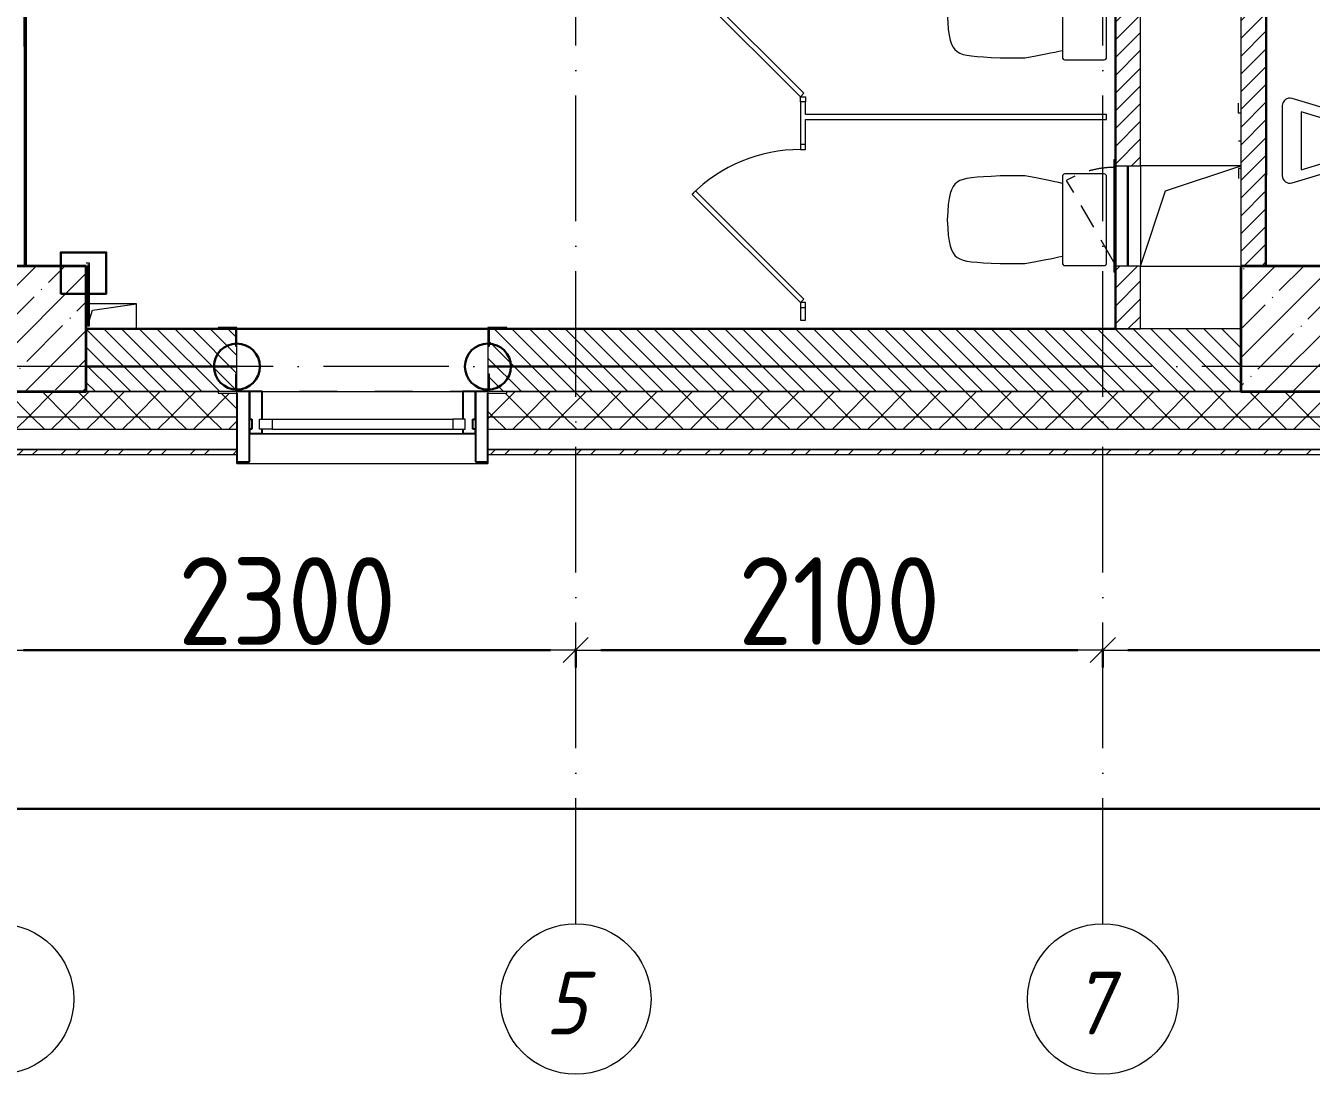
# Model space of a CAD drawing. Header units: millimetres. Extents: x -213536 to 1564669, y -45299 to 942238.
# Drawn here: x 438601 to 443723, y 422415 to 426594 of the extents above; entities that cross this region are included whole.
import ezdxf

# ---------------------------------------------------------------- set-up
doc = ezdxf.new("R2010")
doc.units = ezdxf.units.MM
for name, pattern in [('200_ШТРИХ_ш1п0_6_', [160, 100, -60]), ('50_200_ШТРИХ_1Т_ш5_п1_п1_', [700, 500, -100, 0, -100]), ('Штрих короткий', [300, 150, -150])]:
    doc.linetypes.add(name, pattern=pattern)
for name, color, linetype, lineweight in [('0-1', 7, 'Continuous', 5), ('0-2', 7, 'Continuous', 9), ('2) ПГП 4м', 4, 'Continuous', 30), ('2.1) ПГП окна 2.8 м', 5, 'Continuous', 30), ('3) ЖБ 4м', 3, 'Continuous', 30), ('3.1) ЖБ окна 1.2 м', 102, 'Continuous', 30), ('4) Метл уголки', 6, 'Continuous', 30), ('5) Швы', 2, 'Continuous', 30), ('6) Мини окна 0.4 -', 10, 'Continuous', 30), ('Импосты витража', 7, 'Continuous', 9), ('Импосты витража-1', 7, 'Continuous', 25), ('Каркас_Импост', 7, 'Continuous', 13), ('Каркас_Импост-1', 7, 'Continuous', 9), ('Несущие колонны', 7, 'Continuous', 9), ('Несущие колонны-1', 7, 'Continuous', 35), ('Обобщенные модели', 7, 'Continuous', 9), ('Общие ребра', 7, 'Continuous', 9), ('Окна', 7, 'Continuous', 9), ('Оси', 7, 'Continuous', 9), ('Оси-1', 7, 'Continuous', 20), ('Оси-2', 7, '50_200_ШТРИХ_1Т_ш5_п1_п1_', 9), ('Открывание в плане-2', 7, '200_ШТРИХ_ш1п0_6_', 9), ('Перемычка-1', 7, 'Штрих короткий', 9), ('Размеры', 7, 'Continuous', 15), ('Стены', 7, 'Continuous', 9), ('Стены-1', 7, 'Continuous', 13), ('Штриховка разреза-1', 7, 'Continuous', 9)]:
    doc.layers.add(name, color=color, linetype=linetype, lineweight=lineweight)
for name, color, linetype, lineweight, true_color in [('Каркас_Импост-2', 7, 'Continuous', 9, 0xaaaaaa), ('Открывание-2', 7, 'Continuous', 9, 0xaaaaaa), ('Панель-1', 7, 'Continuous', 9, 0xaaaaaa), ('Проем-1', 7, 'Continuous', 9, 0xaaaaaa), ('Сантехнические приборы-1', 7, 'Continuous', 9, 0xaaaaaa), ('Стены-2', 7, 'Continuous', 9, 0xaaaaaa)]:
    doc.layers.add(name, color=color, linetype=linetype, lineweight=lineweight, true_color=true_color)
doc.layers.get('0-2').off()
doc.styles.add('ISOCPEUR_I_1', font='isocpeui.ttf', dxfattribs={"width": 0.85, "height": 2.5})
doc.styles.add('СПДС', font='isocpeur.ttf', dxfattribs={"width": 0.9})
doc.dimstyles.new('Размера А3', dxfattribs={"dimtxt": 200, "dimasz": 100, "dimexe": 70, "dimexo": 100, "dimgap": 20, "dimtad": 1, "dimdec": 0, "dimrnd": 10, "dimzin": 0, "dimdsep": 46, "dimtxsty": 'СПДС', "dimblk": 'ARROWHEAD_6', "dimcen": 1, "dimclrd": 256, "dimclre": 256, "dimclrt": 256, "dimazin": 0, "dimtfac": 1, "dimtdec": 0, "dimtmove": 2, "dimatfit": 3, "dimfxl": 1, "dimtolj": 1, "dimtzin": 0, "dimarcsym": 0})
pattern_1 = [(45, (0, 0), (-70.71068, 70.71068), []), (135, (0, 0), (-70.71068, -70.71068), [])]
pattern_2 = [(45, (0, 0), (-35.35534, 35.35534), [])]

# ---------------------------------------------------------------- blocks, each defined once
blk = doc.blocks.new('Ось сетки - Круг_Ø6_00__ISO-2_5_0_9K_-16731441-АИ2_03_План отделки стен 3-го этажа _Часть 2_')
at = {"layer": 'Оси-1'}
blk.add_circle((0, 0), 3, dxfattribs=at)
blk = doc.blocks.new('ARROWHEAD_6')
at = {"color": 0, "linetype": 'Continuous'}
for p, q in [((0, 0), (-1, 0)), ((-0.5, -0.5), (0.5, 0.5))]:
    blk.add_line(p, q, dxfattribs=at)
blk = doc.blocks.new('*D4714')
at = {"layer": 'Defpoints', "color": 0, "transparency": 16777216}
for p in [(438492.1, 424211.7), (440792.1, 424211.7), (440792.1, 424105.6)]:
    blk.add_point(p, dxfattribs=at)
at = {"layer": 'Размеры', "lineweight": -2, "transparency": 16777216}
for p, q in [((438492.1, 424111.7), (438492.1, 424035.6)), ((438592.1, 424105.6), (440692.1, 424105.6)), ((440792.1, 424111.7), (440792.1, 424035.6))]:
    blk.add_line(p, q, dxfattribs=at)
at = {"layer": 'Размеры', "lineweight": -2, "transparency": 16777216, "xscale": 100, "yscale": 100, "zscale": 100, "rotation": 180}
blk.add_blockref('ARROWHEAD_6', (438492.1, 424105.6), dxfattribs=at)
at = {"layer": 'Размеры', "lineweight": -2, "transparency": 16777216, "xscale": 100, "yscale": 100, "zscale": 100}
blk.add_blockref('ARROWHEAD_6', (440792.1, 424105.6), dxfattribs=at)
at = {"layer": 'Размеры', "transparency": 16777216, "insert": (439642.1, 424300.6), "char_height": 350, "width": 2.488, "attachment_point": 5, "style": 'СПДС'}
blk.add_mtext('\\A1;2300', dxfattribs=at)
blk = doc.blocks.new('*D4715')
at = {"layer": 'Defpoints', "color": 0, "transparency": 16777216}
for p in [(440792.1, 424211.7), (442892.1, 424211.7), (442892.1, 424105.6)]:
    blk.add_point(p, dxfattribs=at)
at = {"layer": 'Размеры', "lineweight": -2, "transparency": 16777216}
for p, q in [((440792.1, 424111.7), (440792.1, 424035.6)), ((440892.1, 424105.6), (442792.1, 424105.6)), ((442892.1, 424111.7), (442892.1, 424035.6))]:
    blk.add_line(p, q, dxfattribs=at)
at = {"layer": 'Размеры', "lineweight": -2, "transparency": 16777216, "xscale": 100, "yscale": 100, "zscale": 100, "rotation": 180}
blk.add_blockref('ARROWHEAD_6', (440792.1, 424105.6), dxfattribs=at)
at = {"layer": 'Размеры', "lineweight": -2, "transparency": 16777216, "xscale": 100, "yscale": 100, "zscale": 100}
blk.add_blockref('ARROWHEAD_6', (442892.1, 424105.6), dxfattribs=at)
at = {"layer": 'Размеры', "transparency": 16777216, "insert": (441842.1, 424300.6), "char_height": 350, "width": 2.3, "attachment_point": 5, "style": 'СПДС'}
blk.add_mtext('\\A1;2100', dxfattribs=at)
blk = doc.blocks.new('*D4716')
at = {"layer": 'Defpoints', "color": 0, "transparency": 16777216}
for p in [(442892.1, 424211.7), (447492.1, 424211.7), (447492.1, 424105.6)]:
    blk.add_point(p, dxfattribs=at)
at = {"layer": 'Размеры', "lineweight": -2, "transparency": 16777216}
for p, q in [((442892.1, 424111.7), (442892.1, 424035.6)), ((442992.1, 424105.6), (447392.1, 424105.6)), ((447492.1, 424111.7), (447492.1, 424035.6))]:
    blk.add_line(p, q, dxfattribs=at)
at = {"layer": 'Размеры', "lineweight": -2, "transparency": 16777216, "xscale": 100, "yscale": 100, "zscale": 100, "rotation": 180}
blk.add_blockref('ARROWHEAD_6', (442892.1, 424105.6), dxfattribs=at)
at = {"layer": 'Размеры', "lineweight": -2, "transparency": 16777216, "xscale": 100, "yscale": 100, "zscale": 100}
blk.add_blockref('ARROWHEAD_6', (447492.1, 424105.6), dxfattribs=at)
at = {"layer": 'Размеры', "transparency": 16777216, "insert": (445192.1, 424300.6), "char_height": 350, "width": 2.564, "attachment_point": 5, "style": 'СПДС'}
blk.add_mtext('\\A1;4600', dxfattribs=at)
blk = doc.blocks.new('*D4743')
at = {"layer": 'Defpoints', "color": 0, "transparency": 16777216}
for p in [(430692.1, 423578.1), (534192.1, 423578.1), (534192.1, 423472.1)]:
    blk.add_point(p, dxfattribs=at)
at = {"layer": 'Размеры', "lineweight": -2, "transparency": 16777216}
for p, q in [((430692.1, 423478.1), (430692.1, 423402.1)), ((430792.1, 423472.1), (534092.1, 423472.1)), ((534192.1, 423478.1), (534192.1, 423402.1))]:
    blk.add_line(p, q, dxfattribs=at)
at = {"layer": 'Размеры', "lineweight": -2, "transparency": 16777216, "xscale": 100, "yscale": 100, "zscale": 100, "rotation": 180}
blk.add_blockref('ARROWHEAD_6', (430692.1, 423472.1), dxfattribs=at)
at = {"layer": 'Размеры', "lineweight": -2, "transparency": 16777216, "xscale": 100, "yscale": 100, "zscale": 100}
blk.add_blockref('ARROWHEAD_6', (534192.1, 423472.1), dxfattribs=at)
at = {"layer": 'Размеры', "transparency": 16777216, "insert": (482442.1, 423667.1), "char_height": 350, "width": 3.544, "attachment_point": 5, "style": 'СПДС'}
blk.add_mtext('\\A1;103500', dxfattribs=at)
blk = doc.blocks.new('BSC_Колонна _Прямоугольная - 500х500-V63-АИ2_03_План отделки стен 3-го этажа _Часть 2_')
at = {"layer": 'Несущие колонны'}
h = blk.add_hatch(dxfattribs=at)
h.set_pattern_fill('FP_71', color=256, style=0, pattern_type=2)
h.set_pattern_definition([(45, (-13000, -150), (-114.0493, 114.0493), []), (45, (-12885.95, -150), (-114.0493, 114.0493), [201.612, -40.322, 3.353, -36.97])])
h.paths.add_polyline_path([(-250, -250), (250, -250), (250, 250), (-250, 250)], flags=0)
at = {"layer": 'Несущие колонны-1'}
for p, q in [((250, 250), (-250, 250)), ((-250, 250), (-250, -250)), ((250, -250), (250, 250)), ((-250, -250), (250, -250))]:
    blk.add_line(p, q, dxfattribs=at)
blk = doc.blocks.new('BSC_Колонна _Прямоугольная - 500х500-V104-АИ2_03_План отделки стен 3-го этажа _Часть 2_')
at = {"layer": 'Несущие колонны'}
h = blk.add_hatch(dxfattribs=at)
h.set_pattern_fill('FP_94', color=256, style=0, pattern_type=2)
h.set_pattern_definition([(45, (-7900, -150), (-114.0493, 114.0493), []), (45, (-7785.95, -150), (-114.0493, 114.0493), [201.613, -40.323, 3.353, -36.97])])
h.paths.add_polyline_path([(-250, -250), (250, -250), (250, 250), (-250, 250)], flags=0)
at = {"layer": 'Несущие колонны-1'}
for p, q in [((250, 250), (-250, 250)), ((-250, 250), (-250, -250)), ((250, -250), (250, 250)), ((-250, -250), (250, -250))]:
    blk.add_line(p, q, dxfattribs=at)
blk = doc.blocks.new('Проем_Дверь_Прямоугольный - 1000х2700h_витражные проемы-25985460-АИ2_03_План отделки стен 3-го этажа _Часть 2_')
at = {"layer": 'Перемычка-1'}
for p, q in [((500, 125), (-500, 125)), ((500, -125), (-500, -125))]:
    blk.add_line(p, q, dxfattribs=at)
blk = doc.blocks.new('PNS_Панель прямоугольная2 - Нр_Стекло - 40мм-26233822-АИ2_03_План отделки стен 3-го этажа _Часть 2_')
at = {"layer": 'Каркас_Импост'}
for p, q in [((-410, 0), (-410, 40)), ((-410, 40), (-360, 40)), ((-360, 40), (-360, 0)), ((410, 40), (360, 40)), ((360, 40), (360, 0)), ((410, 0), (410, 40)), ((-360, 0), (-410, 0)), ((360, 0), (410, 0))]:
    blk.add_line(p, q, dxfattribs=at)
at = {"layer": 'Каркас_Импост-2'}
for p, q in [((-360, 40), (360, 40)), ((-360, 0), (360, 0))]:
    blk.add_line(p, q, dxfattribs=at)
blk = doc.blocks.new('Прямоугольный импост - Откос НВФ_50х280 мм-25985587-АИ2_03_План отделки стен 3-го этажа _Часть 2_')
at = {"layer": 'Импосты витража-1'}
for p, q in [((-50, 130), (0, 130)), ((-50, -150), (-50, 130)), ((0, 130), (0, -144)), ((0, -150), (-50, -150))]:
    blk.add_line(p, q, dxfattribs=at)
blk = doc.blocks.new('Прямоугольный импост - Импост структурный с накладкой - 150мм-25647633-АИ2_03_План отделки стен 3-го этажа _Часть 2_')
at = {"layer": 'Импосты витража-1'}
for p, q in [((-25, 0), (-25, 17)), ((-25, 17), (25, 17)), ((-15, 0), (-25, 0)), ((-15, -40), (-15, 0)), ((25, 17), (25, 0)), ((-25, -150), (-25, -40)), ((-25, -40), (-15, -40)), ((25, -40), (25, -150)), ((25, -150), (-25, -150))]:
    blk.add_line(p, q, dxfattribs=at)
blk = doc.blocks.new('Прямоугольный импост - Импост структурный с накладкой - 150мм-V161-АИ2_03_План отделки стен 3-го этажа _Часть 2_')
at = {"layer": 'Импосты витража-1'}
for p, q in [((-25, 0), (-25, 17)), ((-25, 17), (25, 17)), ((25, 0), (15, 0)), ((15, 0), (15, -40)), ((25, 17), (25, 0)), ((-25, -150), (-25, -40)), ((15, -40), (25, -40)), ((25, -40), (25, -150)), ((25, -150), (-25, -150))]:
    blk.add_line(p, q, dxfattribs=at)
blk = doc.blocks.new('Прямоугольный импост - Откос НВФ_50х280 мм-25985594-АИ2_03_План отделки стен 3-го этажа _Часть 2_')
at = {"layer": 'Импосты витража-1'}
for p, q in [((0, 130), (-50, 130)), ((-50, 130), (-50, -150)), ((0, -144), (0, 130)), ((-50, -150), (0, -150))]:
    blk.add_line(p, q, dxfattribs=at)
blk = doc.blocks.new('Прямоугольный импост - Импост структурный с накладкой - 150мм-25656008-АИ2_03_План отделки стен 3-го этажа _Часть 2_')
at = {"layer": 'Импосты витража'}
for p, q in [((8850, -100), (9650, -100)), ((8850, -267), (9650, -267))]:
    blk.add_line(p, q, dxfattribs=at)
blk = doc.blocks.new('DOR_ДУ_распашная__1Ст_Прямоугольная_ШЕР - Вн_650х2100h_Кабинки С_у-17949507-АИ2_03_План отделки стен 3-го этажа _Часть 2_')
at = {"layer": 'Каркас_Импост-1'}
for p, q in [((-325, 10), (-305, 10)), ((-305, 10), (-305, -10)), ((305, 10), (325, 10)), ((305, -10), (305, 10)), ((-305, -10), (-325, -10)), ((325, -10), (305, -10))]:
    blk.add_line(p, q, dxfattribs=at)
at = {"layer": 'Открывание-2'}
blk.add_arc((305, -10), 610, 180, 225, dxfattribs=at)
at = {"layer": 'Панель-1'}
for p, q in [((-140.5, -427.2), (290.9, 4.1)), ((290.9, 4.1), (305, -10)), ((305, -10), (-126.3, -441.3)), ((-126.3, -441.3), (-140.5, -427.2))]:
    blk.add_line(p, q, dxfattribs=at)
at = {"layer": 'Проем-1'}
for p, q in [((-325, -10), (-325, 10)), ((325, 10), (325, -10))]:
    blk.add_line(p, q, dxfattribs=at)
blk = doc.blocks.new('SND_Унитаз_Santek_HEO - Santek HEO_ 365х635х785_ выпуск-прямой_ PN4_5_ Х-резьба НР DN15_ К-гл_кон_ П DN100-17910376-АИ2_03_План отделки стен 3-го этажа _Часть 2_')
at = {"layer": 'Сантехнические приборы-1'}
for p, q in [((-182.5, -10), (-182.5, -165.8)), ((172.5, 0), (-172.5, 0)), ((182.5, -165.8), (182.5, -10)), ((-172.5, -175.8), (172.5, -175.8)), ((-175, -325.6), (-175, -423.4)), ((175, -423.4), (175, -325.6))]:
    blk.add_line(p, q, dxfattribs=at)
for centre, start, end in [((-172.5, -10), 90, 180), ((172.5, -10), 360, 90), ((-172.5, -165.8), 180, 270), ((172.5, -165.8), 270, 360)]:
    blk.add_arc(centre, 10, start, end, dxfattribs=at)
for points in [[(-145, -174.9), (-153.6, -214.5), (-163, -263.9), (-175, -325.6)], [(175, -325.6), (163, -263.9), (153.6, -214.5), (145, -174.9)]]:
    blk.add_open_spline(points, degree=3, dxfattribs=at)
for points, knots in [([(-175, -423.4), (-169.2, -526.5), (-168.1, -609.5), (-96, -631.3), (0, -634.5)], [0, 0, 0, 0, 0.2757876, 0.5440111, 0.5440111, 0.5440111, 0.5440111]), ([(0, -634.5), (96, -631.3), (168.1, -609.5), (169.2, -526.5), (175, -423.4)], [0, 0, 0, 0, 0.2682234, 0.5440111, 0.5440111, 0.5440111, 0.5440111])]:
    blk.add_open_spline(points, degree=3, knots=knots, dxfattribs=at)
blk = doc.blocks.new('DOR_ДУ_распашная__1Ст_Прямоугольная_ШЕР - Вн_650х2100h_Кабинки С_у-19996353-АИ2_03_План отделки стен 3-го этажа _Часть 2_')
at = {"layer": 'Каркас_Импост-1'}
for p, q in [((-305, 10), (-325, 10)), ((-305, -10), (-305, 10)), ((305, 10), (305, -10)), ((325, 10), (305, 10)), ((-325, -10), (-305, -10)), ((305, -10), (325, -10))]:
    blk.add_line(p, q, dxfattribs=at)
at = {"layer": 'Открывание-2'}
blk.add_arc((-305, 10), 610, 360, 45, dxfattribs=at)
at = {"layer": 'Панель-1'}
for p, q in [((126.3, 441.3), (-305, 10)), ((-290.9, -4.1), (140.5, 427.2)), ((140.5, 427.2), (126.3, 441.3)), ((-305, 10), (-290.9, -4.1))]:
    blk.add_line(p, q, dxfattribs=at)
at = {"layer": 'Проем-1'}
for p, q in [((-325, 10), (-325, -10)), ((325, -10), (325, 10))]:
    blk.add_line(p, q, dxfattribs=at)
blk = doc.blocks.new('SND_2D_Писуар с инсталляцией - По умолчанию-V187-АИ2_03_План отделки стен 3-го этажа _Часть 2_')
at = {"layer": 'Сантехнические приборы-1'}
for p, q in [((-95.8, 328.7), (-168.3, 88.8)), ((-57.5, 317.2), (-115.6, 125)), ((115.6, 125), (57.4, 317.4)), ((168.3, 88.7), (95.7, 328.9)), ((-115.6, 125), (115.6, 125)), ((-139.4, 50), (139.6, 50)), ((-109.4, -125), (-149.4, -125)), ((-109.4, -115.3), (-109.4, -125)), ((0.6, -125), (0.6, -115.3)), ((110.6, -115.3), (110.6, -125)), ((110.6, -125), (150.6, -125))]:
    blk.add_line(p, q, dxfattribs=at)
for centre, radius, start, end in [((0, 300), 100, 16.8118, 163.3196), ((0, 300), 60, 16.8118, 163.3578), ((-139.6, 80), 30, 162.9999, 270.4256), ((139.6, 80), 30, 270, 16.8118)]:
    blk.add_arc(centre, radius, start, end, dxfattribs=at)
blk = doc.blocks.new('Фахверк_СКБ_Уголок - 250_2700-27497298-АИ2_03_План отделки стен 3-го этажа _Часть 2_')
at = {"layer": 'Обобщенные модели'}
for p, q in [((200, 181), (125, 181)), ((125, 181), (125, 106)), ((131, 106), (131, 175)), ((131, 175), (200, 175)), ((200, 175), (200, 181)), ((125, 106), (131, 106)), ((131, -6), (125, -6)), ((125, -6), (125, -81)), ((131, -75), (131, -6)), ((125, -81), (200, -81)), ((200, -75), (131, -75)), ((200, -81), (200, -75))]:
    blk.add_line(p, q, dxfattribs=at)
blk = doc.blocks.new('AR_Отверстие Ниша - Лючок-32406080-АИ2_03_План отделки стен 3-го этажа _Часть 2_')
at = {"layer": 'Окна'}
for p, q in [((-200, 50), (200, 50)), ((-200, -50), (-200, 50)), ((200, 50), (200, -50)), ((200, -50), (-200, -50))]:
    blk.add_line(p, q, dxfattribs=at)
blk = doc.blocks.new('Л_Общий_Лючок - Лючок-29759355-АИ2_03_План отделки стен 3-го этажа _Часть 2_')
at = {"layer": 'Окна'}
for p, q in [((-24, 0), (-24, -6)), ((0, 0), (-24, 0)), ((424, 0), (400, 0)), ((424, 0), (424, -6)), ((-24, -6), (424, -6))]:
    blk.add_line(p, q, dxfattribs=at)
at = {"layer": 'Открывание в плане-2'}
blk.add_line((383.6, -6), (58, -194), dxfattribs=at)
blk.add_arc((394, 0), 388, 180.8905, 210, dxfattribs=at)
blk = doc.blocks.new('AR_Отверстие прямоугольное _в плите_ - AR_Отверстие прямоугольное _в плите_-30459211-АИ2_03_План отделки стен 3-го этажа _Часть 2_')
at = {"layer": 'Обобщенные модели'}
for p, q in [((200, 200), (-200, 200)), ((-100, 100), (200, 200)), ((-200, -200), (-100, 100)), ((-200, -200), (200, -200))]:
    blk.add_line(p, q, dxfattribs=at)
blk = doc.blocks.new('AR_Отверстие прямоугольное _в плите_ - AR_Отверстие прямоугольное _в плите_-30510746-АИ2_03_План отделки стен 3-го этажа _Часть 2_')
at = {"layer": 'Обобщенные модели'}
for p, q in [((100, 50), (-88, 50)), ((-88, -14), (-75, 25)), ((-75, 25), (100, 50)), ((100, -50), (100, 50)), ((-100, -50), (-96, -38))]:
    blk.add_line(p, q, dxfattribs=at)
blk = doc.blocks.new('Отлив_СКБ - Отлив витража_120_НВФ-31885283-АИ2_03_План отделки стен 3-го этажа _Часть 2_')
at = {"layer": 'Окна'}
for p, q in [((950, -2), (50, -2)), ((0, -120), (0, -113)), ((0, -120), (1000, -120)), ((1000, -113), (1000, -120))]:
    blk.add_line(p, q, dxfattribs=at)
blk = doc.blocks.new('0125-Р-ОО-Ш2-АР-о_23_10_2024_rvt-1-АИ2_03_План отделки стен 3-го этажа _Часть 2_')
at = {"layer": 'Штриховка разреза-1'}
h = blk.add_hatch(dxfattribs=at)
h.set_pattern_fill('FP_92', color=256, style=0, pattern_type=2)
h.set_pattern_definition(pattern_2)
h.paths.add_polyline_path([(12350, 150), (12350, 400), (12250, 400), (12250, 150), (12274, 150)], flags=0)
h.paths.add_polyline_path([(12251, 800), (12350, 800), (12350, 2350), (12347, 2350), (12347, 2397), (12253, 2397), (12253, 2350), (12250, 2350), (12250, 800)], flags=0)
h.paths.add_polyline_path([(12251.6, 2400), (12350, 2400), (12350, 4200), (12250, 4200), (12250, 2400)], flags=0)
h.paths.add_polyline_path([(12347, 4603), (12347, 4650), (12350, 4650), (12350, 4750), (12250, 4750), (12250, 4650), (12253, 4650), (12253, 4603), (12274, 4603)], flags=0)
h = blk.add_hatch(dxfattribs=at)
h.set_pattern_fill('FP_92', color=256, style=0, pattern_type=2)
h.set_pattern_definition(pattern_2)
h.paths.add_polyline_path([(12750, 400), (12850, 400), (12850, 2350), (12847, 2350), (12847, 2397), (12753, 2397), (12753, 2350), (12750, 2350), (12750, 1404.5)], flags=0)
h.paths.add_polyline_path([(12826, 2800), (12850, 2800), (12850, 4750), (12750, 4750), (12750, 2800)], flags=0)
h = blk.add_hatch(dxfattribs=at)
h.set_pattern_fill('FP_1', color=256, style=0, pattern_type=2)
h.set_pattern_definition([(135, (0, 0), (-35.35534, -35.35534), [])])
h.paths.add_polyline_path([(12251.6, -100), (12750, -100), (12750, 150), (9756, 150), (9756, 81), (9750, 81), (9750, -31), (9756, -31), (9756, -100), (11785.6, -100)], flags=0)
h.paths.add_polyline_path([(8675, -100), (8744, -100), (8744, -31), (8750, -31), (8750, 81), (8744, 81), (8744, 150), (8150, 150), (8150, -100), (8523.7, -100)], flags=0)
h = blk.add_hatch(dxfattribs=at)
h.set_pattern_fill('FP_81', color=256, style=0, pattern_type=2)
h.set_pattern_definition(pattern_1)
h.paths.add_polyline_path([(102188.9, -200), (103600, -200), (103600, -100), (94575, -100), (94575, -106), (94500, -106), (94500, -200), (98460.9, -200)], flags=0)
h.paths.add_polyline_path([(91850, -200), (92700, -200), (92700, -106), (92625, -106), (92625, -100), (84750, -100), (84750, -200), (91350, -200)], flags=0)
h.paths.add_polyline_path([(83549.1, -200), (83750, -200), (83750, -100), (82625, -100), (82625, -106), (82550, -106), (82550, -200), (82617.1, -200)], flags=0)
h.paths.add_polyline_path([(80675, -200), (80750, -200), (80750, -106), (80675, -106), (80675, -100), (79625, -100), (79625, -106), (79550, -106), (79550, -200), (79821.1, -200)], flags=0)
h.paths.add_polyline_path([(77750, -200), (77750, -100), (76625, -100), (76625, -106), (76550, -106), (76550, -200), (77250, -200)], flags=0)
h.paths.add_polyline_path([(73425, -200), (74750, -200), (74750, -100), (73425, -100), (73425, -106), (73350, -106), (73350, -200), (73356, -200)], flags=0)
h.paths.add_polyline_path([(70350, -200), (71550, -200), (71550, -106), (71475, -106), (71475, -100), (70425, -100), (70425, -106), (70350, -106)], flags=0)
h.paths.add_polyline_path([(67356, -200), (68550, -200), (68550, -100), (67425, -100), (67425, -106), (67350, -106), (67350, -200)], flags=0)
h.paths.add_polyline_path([(64909.2, -200), (65550, -200), (65550, -106), (65475, -106), (65475, -100), (64425, -100), (64425, -106), (64350, -106), (64350, -200)], flags=0)
h.paths.add_polyline_path([(62200, -200), (62550, -200), (62550, -106), (62475, -106), (62475, -100), (61425, -100), (61425, -106), (61350, -106), (61350, -200), (62113.2, -200)], flags=0)
h.paths.add_polyline_path([(59550, -200), (59550, -106), (59475, -106), (59475, -100), (58425, -100), (58425, -106), (58350, -106), (58350, -200), (59317.3, -200)], flags=0)
h.paths.add_polyline_path([(56521.3, -200), (56550, -200), (56550, -106), (56475, -106), (56475, -100), (55425, -100), (55425, -106), (55350, -106), (55350, -200), (55589.3, -200)], flags=0)
h.paths.add_polyline_path([(52350, -200), (53550, -200), (53550, -106), (53475, -106), (53475, -100), (52425, -100), (52425, -106), (52350, -106)], flags=0)
h.paths.add_polyline_path([(47475, -200), (47550, -200), (47550, -106), (47475, -106), (47475, -100), (46425, -100), (46425, -106), (46350, -106), (46350, -200), (47201.4, -200)], flags=0)
h.paths.add_polyline_path([(44405.4, -200), (44550, -200), (44550, -106), (44475, -106), (44475, -100), (43425, -100), (43425, -106), (43350, -106), (43350, -200), (43473.4, -200)], flags=0)
h.paths.add_polyline_path([(41550, -200), (41550, -106), (41475, -105.4), (41475, -100), (40150, -100), (40150, -200), (41544, -200)], flags=0)
h.paths.add_polyline_path([(38350, -200), (38350, -106), (38275, -106), (38275, -100), (37150, -100), (37150, -200), (37881.4, -200)], flags=0)
h.paths.add_polyline_path([(34153.5, -200), (35350, -200), (35350, -106), (35275, -106), (35275, -100), (34225, -100), (34225, -106), (34150, -106), (34150, -200)], flags=0)
h.paths.add_polyline_path([(32275, -200), (32350, -200), (32350, -106), (32275, -106), (32275, -100), (31150, -100), (31150, -200), (31650, -200)], flags=0)
h.paths.add_polyline_path([(28650, -200), (29350, -200), (29350, -106), (29275, -106), (29275, -100), (28150, -100), (28150, -200), (28561.5, -200)], flags=0)
h.paths.add_polyline_path([(25299.5, -200), (26350, -200), (26350, -106), (26275, -106), (26275, -100), (25225, -100), (25225, -106), (25150, -106), (25150, -200), (25225, -200)], flags=0)
h.paths.add_polyline_path([(17350, -200), (17350, -106), (17275, -106), (17275, -100), (16225, -100), (16225, -106), (16150, -106), (16150, -200), (17250, -200)], flags=0)
h.paths.add_polyline_path([(15150, -200), (15150, -106), (15075, -106), (15075, -100), (9825, -100), (9825, -106), (9750, -106), (9750, -200), (14581.6, -200)], flags=0)
h.paths.add_polyline_path([(8057.7, -200), (8750, -200), (8750, -106), (8675, -106), (8675, -100), (-100, -100), (-100, -200), (7125.7, -200)], flags=0)
h = blk.add_hatch(dxfattribs=at)
h.set_pattern_fill('FP_81', color=256, style=0, pattern_type=2)
h.set_pattern_definition(pattern_1)
h.paths.add_polyline_path([(103120.9, -250), (103700, -250), (103700, -200), (94500, -200), (94500, -250), (102188.9, -250)], flags=0)
h.paths.add_polyline_path([(92700, -250), (92700, -200), (84750, -200), (84750, -250), (91937, -250)], flags=0)
h.paths.add_polyline_path([(83549.1, -250), (83750, -250), (83750, -200), (82550, -200), (82550, -250), (82617.1, -250)], flags=0)
h.paths.add_polyline_path([(79821.1, -250), (80750, -250), (80750, -200), (79550, -200), (79550, -250)], flags=0)
h.paths.add_polyline_path([(77750, -250), (77750, -200), (76550, -200), (76550, -250), (77025.1, -250)], flags=0)
h.paths.add_polyline_path([(74229.1, -250), (74750, -250), (74750, -200), (73350, -200), (73350, -250)], flags=0)
h.paths.add_polyline_path([(70501.2, -250), (71550, -250), (71550, -200), (70350, -200), (70350, -250)], flags=0)
h.paths.add_polyline_path([(68550, -250), (68550, -200), (67350, -200), (67350, -250), (67705.2, -250)], flags=0)
h.paths.add_polyline_path([(64909.2, -250), (65550, -250), (65550, -200), (64350, -200), (64350, -250)], flags=0)
h.paths.add_polyline_path([(62550, -250), (62550, -200), (61350, -200), (61350, -250), (62113.2, -250)], flags=0)
h.paths.add_polyline_path([(59317.3, -250), (59550, -250), (59550, -200), (58350, -200), (58350, -250)], flags=0)
h.paths.add_polyline_path([(56521.3, -250), (56550, -250), (56550, -200), (55350, -200), (55350, -250), (55589.3, -250)], flags=0)
h.paths.add_polyline_path([(53550, -250), (53550, -200), (52350, -200), (52350, -250), (52793.3, -250)], flags=0)
h.paths.add_polyline_path([(46735.4, -250), (47550, -250), (47550, -200), (46350, -200), (46350, -250)], flags=0)
h.paths.add_polyline_path([(44550, -250), (44550, -200), (43350, -200), (43350, -250), (44405.4, -250)], flags=0)
h.paths.add_polyline_path([(41550, -250), (41550, -200), (40150, -200), (40150, -250), (40677.4, -250)], flags=0)
h.paths.add_polyline_path([(37881.4, -250), (38350, -250), (38350, -200), (37150, -200), (37150, -250), (37415.4, -250)], flags=0)
h.paths.add_polyline_path([(35085.5, -250), (35350, -250), (35350, -200), (34150, -200), (34150, -250), (34153.5, -250)], flags=0)
h.paths.add_polyline_path([(32350, -250), (32350, -200), (31150, -200), (31150, -250), (31357.5, -250)], flags=0)
h.paths.add_polyline_path([(28561.5, -250), (29350, -250), (29350, -200), (28150, -200), (28150, -250)], flags=0)
h.paths.add_polyline_path([(25765.5, -250), (26350, -250), (26350, -200), (25150, -200), (25150, -250), (25299.5, -250)], flags=0)
h.paths.add_polyline_path([(17350, -250), (17350, -200), (16150, -200), (16150, -250), (16445.6, -250)], flags=0)
h.paths.add_polyline_path([(14581.6, -250), (15150, -250), (15150, -200), (9750, -200), (9750, -250), (12717.6, -250)], flags=0)
h.paths.add_polyline_path([(8057.7, -250), (8750, -250), (8750, -200), (-200, -200), (-200, -250), (7125.7, -250)], flags=0)
h = blk.add_hatch(dxfattribs=at)
h.set_pattern_fill('FP_80', color=256, style=0, pattern_type=2)
h.set_pattern_definition([(45, (0, 0), (-85.5366, 85.5366), []), (45, (57.02, 0), (-85.5366, 85.5366), [])])
h.paths.add_polyline_path([(40665, -350), (40665, -330), (40151, -330), (40151, -350)], flags=0)
h.paths.add_polyline_path([(37150, -350), (38350, -350), (38350, -330), (37150, -330)], flags=0)
h.paths.add_polyline_path([(35085.5, -350), (35350, -350), (35350, -330), (34151, -330), (34151, -350), (34153.5, -350)], flags=0)
h.paths.add_polyline_path([(32350, -350), (32350, -330), (31150, -330), (31150, -350), (31357.5, -350)], flags=0)
h.paths.add_polyline_path([(29350, -350), (29350, -330), (28151, -330), (28151, -350), (28561.5, -350)], flags=0)
h.paths.add_polyline_path([(26350, -350), (26350, -330), (25150, -330), (25150, -350), (25765.5, -350)], flags=0)
h.paths.add_polyline_path([(16445.6, -350), (17350, -350), (17350, -330), (16150, -330), (16150, -350)], flags=0)
h.paths.add_polyline_path([(15150, -350), (15150, -330), (9750, -330), (9750, -350), (14581.6, -350)], flags=0)
h.paths.add_polyline_path([(8057.7, -350), (8750, -350), (8750, -330), (-330, -330), (-330, -350), (7125.7, -350)], flags=0)
at = {"layer": 'Общие ребра'}
for p, q in [((-100, -200), (8750, -200)), ((9750, -200), (15150, -200)), ((-100, -250), (8750, -250)), ((9750, -250), (15150, -250))]:
    blk.add_line(p, q, dxfattribs=at)
at = {"layer": 'Стены'}
blk.add_line((8750, 150), (9750, 150), dxfattribs=at)
at = {"layer": 'Стены-1'}
for p, q in [((12250, 2350), (12250, 824)), ((12350, 800), (12350, 2350)), ((12750, 2350), (12750, 400)), ((12850, 400), (12850, 2350)), ((12250, 376), (12250, 150)), ((12350, 150), (12350, 400)), ((8675, 150), (8150, 150)), ((12750, 150), (9825, 150)), ((12250, 150), (12350, 150)), ((8750, -31), (8750, 81)), ((9750, 81), (9750, -31)), ((8150, -100), (8675, -100)), ((8675, -100), (8150, -100)), ((9825, -100), (12750, -100)), ((12750, -100), (9825, -100)), ((8750, -330), (8750, -106)), ((9750, -106), (9750, -330)), ((8750, -330), (-330, -330)), ((-330, -350), (8750, -350)), ((-100, -330), (8750, -330)), ((8750, -350), (8750, -330)), ((9750, -330), (15150, -330)), ((15150, -330), (9750, -330)), ((9750, -330), (9750, -350)), ((9750, -350), (15150, -350))]:
    blk.add_line(p, q, dxfattribs=at)
at = {"layer": 'Стены-2'}
for p, q in [((10995, 1055), (10995, 885)), ((11015, 1005), (11015, 1055)), ((12215, 1005), (11015, 1005)), ((11015, 885), (11015, 985)), ((11015, 985), (12215, 985)), ((12215, 985), (12215, 1005)), ((10995, 235), (10995, 185)), ((11015, 185), (11015, 235)), ((10995, 185), (11015, 185))]:
    blk.add_line(p, q, dxfattribs=at)
at = {"layer": '0-2'}
for name, p, rotation in [('DOR_ДУ_распашная__1Ст_Прямоугольная_ШЕР - Вн_650х2100h_Кабинки С_у-17949507-АИ2_03_План отделки стен 3-го этажа _Часть 2_', (11005, 1380), 270.0000000000007), ('SND_Унитаз_Santek_HEO - Santek HEO_ 365х635х785_ выпуск-прямой_ PN4_5_ Х-резьба НР DN15_ К-гл_кон_ П DN100-17910376-АИ2_03_План отделки стен 3-го этажа _Часть 2_', (12215, 1405), 270.0000000000012), ('SND_2D_Писуар с инсталляцией - По умолчанию-V187-АИ2_03_План отделки стен 3-го этажа _Часть 2_', (12865.3, 900), 269.9999999999994), ('DOR_ДУ_распашная__1Ст_Прямоугольная_ШЕР - Вн_650х2100h_Кабинки С_у-19996353-АИ2_03_План отделки стен 3-го этажа _Часть 2_', (11005, 560), 90.00000000000065), ('Л_Общий_Лючок - Лючок-29759355-АИ2_03_План отделки стен 3-го этажа _Часть 2_', (12250, 800), 269.9999999999997), ('AR_Отверстие Ниша - Лючок-32406080-АИ2_03_План отделки стен 3-го этажа _Часть 2_', (12300, 600), 89.9999999999997), ('SND_Унитаз_Santek_HEO - Santek HEO_ 365х635х785_ выпуск-прямой_ PN4_5_ Х-резьба НР DN15_ К-гл_кон_ П DN100-17910376-АИ2_03_План отделки стен 3-го этажа _Часть 2_', (12215, 585), 270.0000000000012), ('Фахверк_СКБ_Уголок - 250_2700-27497298-АИ2_03_План отделки стен 3-го этажа _Часть 2_', (8875, 75), 180), ('Прямоугольный импост - Откос НВФ_50х280 мм-25985594-АИ2_03_План отделки стен 3-го этажа _Часть 2_', (8750, -250), 180)]:
    blk.add_blockref(name, p, dxfattribs=dict(at, rotation=rotation))
for name, p in [('AR_Отверстие прямоугольное _в плите_ - AR_Отверстие прямоугольное _в плите_-30459211-АИ2_03_План отделки стен 3-го этажа _Часть 2_', (12550, 600)), ('BSC_Колонна _Прямоугольная - 500х500-V104-АИ2_03_План отделки стен 3-го этажа _Часть 2_', (7900, 150)), ('BSC_Колонна _Прямоугольная - 500х500-V63-АИ2_03_План отделки стен 3-го этажа _Часть 2_', (13000, 150)), ('AR_Отверстие прямоугольное _в плите_ - AR_Отверстие прямоугольное _в плите_-30510746-АИ2_03_План отделки стен 3-го этажа _Часть 2_', (8250, 200)), ('Фахверк_СКБ_Уголок - 250_2700-27497298-АИ2_03_План отделки стен 3-го этажа _Часть 2_', (9625, -25)), ('Проем_Дверь_Прямоугольный - 1000х2700h_витражные проемы-25985460-АИ2_03_План отделки стен 3-го этажа _Часть 2_', (9250, 25)), ('Прямоугольный импост - Импост структурный с накладкой - 150мм-25656008-АИ2_03_План отделки стен 3-го этажа _Часть 2_', (0, 0)), ('PNS_Панель прямоугольная2 - Нр_Стекло - 40мм-26233822-АИ2_03_План отделки стен 3-го этажа _Часть 2_', (9250, -250)), ('Отлив_СКБ - Отлив витража_120_НВФ-31885283-АИ2_03_План отделки стен 3-го этажа _Часть 2_', (8750, -267))]:
    blk.add_blockref(name, p, dxfattribs=at)
at = {"layer": '0-2', "extrusion": (0, 0, -1), "rotation": 180}
for name, p in [('Прямоугольный импост - Импост структурный с накладкой - 150мм-25647633-АИ2_03_План отделки стен 3-го этажа _Часть 2_', (-8825, -250)), ('Прямоугольный импост - Импост структурный с накладкой - 150мм-V161-АИ2_03_План отделки стен 3-го этажа _Часть 2_', (-9675, -250)), ('Прямоугольный импост - Откос НВФ_50х280 мм-25985587-АИ2_03_План отделки стен 3-го этажа _Часть 2_', (-9750, -250))]:
    blk.add_blockref(name, p, dxfattribs=at)
blk = doc.blocks.new('3этНиз')
at = {"layer": 'Общие ребра'}
for p, q in [((438604.1, 425642.4), (438604.1, 425647.4)), ((438849.1, 425397.4), (438849.1, 425642.4)), ((438849.1, 425397.4), (438854.1, 425397.4))]:
    blk.add_line(p, q, dxfattribs=at)
at = {"layer": 'Стены-1'}
for p, q in [((438604.1, 425647.4), (438604.1, 432623.4)), ((438854.1, 425647.4), (438842.1, 425647.4)), ((438854.1, 425397.4), (438854.1, 425647.4))]:
    blk.add_line(p, q, dxfattribs=at)
at = {"layer": '0-1'}
blk.add_blockref('0125-Р-ОО-Ш2-АР-о_23_10_2024_rvt-1-АИ2_03_План отделки стен 3-го этажа _Часть 2_', (430692.1, 425235.4), dxfattribs=at)
blk = doc.blocks.new('Ось 3 этаж')
at = {"layer": 'Оси-2'}
for p, q in [((440792.1, 423014.8), (440792.1, 477896.8)), ((442892.1, 423014.8), (442892.1, 477896.8)), ((536900.4, 425235.4), (428373.3, 425235.4))]:
    blk.add_line(p, q, dxfattribs=at)
at = {"layer": 'Оси-1', "xscale": 99.99999999999993, "yscale": 99.99999999999993, "zscale": 99.99999999999993}
for p in [(438492.1, 422714.8), (440792.1, 422714.8), (442892.1, 422714.8)]:
    blk.add_blockref('Ось сетки - Круг_Ø6_00__ISO-2_5_0_9K_-16731441-АИ2_03_План отделки стен 3-го этажа _Часть 2_', p, dxfattribs=at)
at = {"layer": 'Оси', "char_height": 250, "width": 202.025, "attachment_point": 1, "style": 'ISOCPEUR_I_1'}
for s, insert in [('\\fISOCPEUR|b0|i1|c204|p34|;\\W.9;5', (440670.4, 422823.5)), ('\\fISOCPEUR|b0|i1|c204|p34|;\\W.9;7', (442770.4, 422823.5))]:
    blk.add_mtext(s, dxfattribs=dict(at, insert=insert))
at = {"layer": 'Размеры'}
for base, p1, p2, picture, middle in [((440792.1, 424105.6), (438492.1, 424211.7), (440792.1, 424211.7), '*D4714', (439642.1, 424300.6)), ((442892.1, 424105.6), (440792.1, 424211.7), (442892.1, 424211.7), '*D4715', (441842.1, 424300.6)), ((447492.1, 424105.6), (442892.1, 424211.7), (447492.1, 424211.7), '*D4716', (445192.1, 424300.6)), ((534192.1, 423472.1), (430692.1, 423578.1), (534192.1, 423578.1), '*D4743', (482442.1, 423667.1))]:
    dim = blk.add_linear_dim(base=base, p1=p1, p2=p2, dimstyle='Размера А3', override={"dimtxt": 350}, dxfattribs=at)
    dim.commit()
    dim.dimension.update_dxf_attribs({"geometry": picture, "text_midpoint": middle})

msp = doc.modelspace()

# ---------------------------------------------------------------- linework, layer by layer
at = {"layer": '2) ПГП 4м'}
for points in [[(442942.1, 429979.4), (442942.1, 425385.4)], [(443542.1, 425635.4), (443549.2, 429978.4)]]:
    msp.add_lwpolyline(points, dxfattribs=at)
at = {"layer": '2.1) ПГП окна 2.8 м'}
for points in [[(438842.1, 425235.4), (439442.1, 425235.4)], [(440442.1, 425235.4), (442892.1, 425235.4)]]:
    msp.add_lwpolyline(points, dxfattribs=at)
at = {"layer": '3) ЖБ 4м'}
for points in [[(438842.1, 432929.4), (438842.1, 432635.4), (438592.1, 432635.4), (438597.1, 425635.4), (438842.1, 425635.4), (438842.1, 425385.4)], [(443542.1, 425635.4), (443942.1, 425635.4), (443942.1, 425385.4)]]:
    msp.add_lwpolyline(points, dxfattribs=at)
at = {"layer": '3.1) ЖБ окна 1.2 м'}
msp.add_lwpolyline([(438842.1, 425385.4), (442942.1, 425385.4)], dxfattribs=at)
at = {"layer": '4) Метл уголки'}
msp.add_lwpolyline([(438740, 425525.6), (438921.3, 425525.6), (438921.3, 425690.4), (438740, 425690.4)], close=True, dxfattribs=at)
at = {"layer": '5) Швы'}
for centre in [(439442.1, 425235.4), (440442.1, 425235.4)]:
    msp.add_circle(centre, 91.6, dxfattribs=at)
at = {"layer": '6) Мини окна 0.4 -'}
msp.add_lwpolyline([(442992.1, 425635.4), (442992.1, 426035.4)], dxfattribs=at)

# ---------------------------------------------------------------- block references
at = {"color": 5, "lineweight": 30}
msp.add_blockref('Ось 3 этаж', (0, 0), dxfattribs=at)
at = {"layer": '3) ЖБ 4м'}
msp.add_blockref('3этНиз', (0, 0), dxfattribs=at)

doc.saveas('drawing.dxf')
